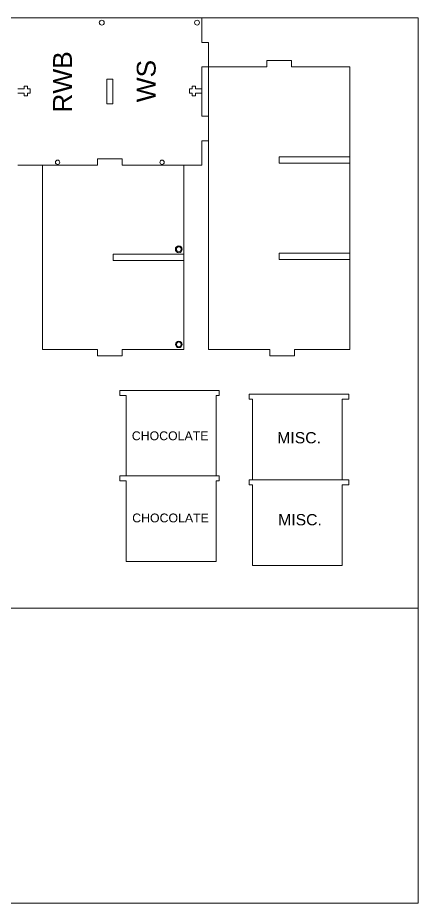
# Model space of a CAD drawing. Header units: inches. Extents: x 5.7 to 56.5, y 3.3 to 37.
# Drawn here: x 29.54 to 37.66, y 3.33 to 21.33 of the extents above; entities that cross this region are included whole.
import ezdxf

# ---------------------------------------------------------------- set-up
doc = ezdxf.new("R2010")
doc.units = ezdxf.units.IN
doc.header["$MEASUREMENT"] = 0
doc.layers.add('LASER BLACK', color=7, linetype='Continuous', lineweight=0, true_color=0x000000)
doc.layers.add('LASER MAGENTA', color=6, linetype='Continuous', lineweight=0, true_color=0xff00ff)
doc.styles.get("Standard").update_dxf_attribs({"font": 'Arial.ttf'})

msp = doc.modelspace()

# ---------------------------------------------------------------- linework, layer by layer
at = {"layer": 'LASER MAGENTA'}
for p, q in [((29.535, 21.331), (33.275, 21.331)), ((33.275, 21.331), (33.275, 20.831)), ((33.405, 20.831), (33.275, 20.831)), ((33.405, 20.331), (33.405, 20.831)), ((34.59, 20.331), (34.59, 20.461)), ((34.59, 20.461), (35.09, 20.461)), ((35.09, 20.461), (35.09, 20.331)), ((33.275, 20.331), (33.405, 20.331)), ((33.405, 14.591), (33.405, 20.331)), ((34.59, 20.331), (33.405, 20.331)), ((36.275, 20.331), (35.09, 20.331)), ((36.275, 20.331), (36.275, 14.591)), ((33.273, 19.887), (33.273, 19.797)), ((33.405, 19.331), (33.275, 19.331)), ((33.405, 18.831), (33.405, 19.331)), ((33.275, 18.831), (33.275, 18.331)), ((33.275, 18.831), (33.405, 18.831)), ((31.655, 18.461), (31.155, 18.461)), ((31.155, 18.461), (31.155, 18.331)), ((31.155, 18.331), (31.155, 18.461)), ((31.155, 18.461), (31.655, 18.461)), ((31.655, 18.331), (31.655, 18.461)), ((31.655, 18.461), (31.655, 18.331)), ((31.155, 18.331), (29.535, 18.331)), ((30.035, 16.711), (30.035, 18.331)), ((30.035, 18.331), (31.155, 18.331)), ((31.655, 18.331), (33.275, 18.331)), ((31.655, 18.331), (32.905, 18.331)), ((32.905, 18.331), (32.405, 18.331)), ((32.905, 18.331), (32.905, 14.591)), ((32.905, 18.331), (32.905, 14.591)), ((30.035, 14.591), (30.035, 16.711)), ((31.155, 14.591), (30.035, 14.591)), ((31.155, 14.591), (31.155, 14.461)), ((32.905, 14.591), (31.655, 14.591)), ((31.655, 14.461), (31.655, 14.591)), ((34.655, 14.589), (33.405, 14.591)), ((34.655, 14.589), (34.655, 14.459)), ((36.275, 14.591), (35.155, 14.589)), ((35.155, 14.459), (35.155, 14.589)), ((31.155, 14.461), (31.655, 14.461)), ((34.655, 14.459), (35.155, 14.459)), ((31.607, 13.656), (31.607, 13.756)), ((31.607, 13.756), (33.625, 13.756)), ((33.625, 13.656), (33.625, 13.756)), ((31.737, 13.656), (31.607, 13.656)), ((31.737, 12.017), (31.737, 13.656)), ((33.562, 13.656), (33.625, 13.656)), ((33.562, 13.656), (33.562, 12.017)), ((36.253, 13.677), (34.235, 13.677)), ((34.235, 13.577), (34.235, 13.677)), ((34.298, 13.577), (34.235, 13.577)), ((34.298, 13.577), (34.298, 11.938)), ((36.123, 13.577), (36.253, 13.577)), ((36.123, 11.938), (36.123, 13.577)), ((36.253, 13.577), (36.253, 13.677)), ((31.607, 11.917), (31.607, 12.017)), ((31.607, 12.017), (33.625, 12.017)), ((31.737, 11.917), (31.607, 11.917)), ((33.562, 12.017), (31.737, 12.017)), ((31.737, 10.278), (31.737, 11.917)), ((33.562, 11.917), (33.625, 11.917)), ((33.562, 11.917), (33.562, 10.278)), ((33.625, 11.917), (33.625, 12.017)), ((36.253, 11.938), (34.235, 11.938)), ((34.235, 11.838), (34.235, 11.938)), ((34.298, 11.938), (36.123, 11.938)), ((36.253, 11.838), (36.253, 11.938)), ((34.298, 11.838), (34.235, 11.838)), ((34.298, 11.838), (34.298, 10.199)), ((36.123, 11.838), (36.253, 11.838)), ((36.123, 10.199), (36.123, 11.838)), ((33.562, 10.278), (31.737, 10.278)), ((34.298, 10.199), (36.123, 10.199))]:
    msp.add_line(p, q, dxfattribs=at)
at = {"layer": 'LASER MAGENTA', "linetype": 'Continuous'}
for p, q in [((33.275, 20.831), (33.275, 21.331)), ((33.275, 19.331), (33.275, 20.331)), ((29.668, 19.887), (29.536, 19.887)), ((29.669, 19.937), (29.668, 19.887)), ((29.732, 19.937), (29.669, 19.937)), ((29.731, 19.887), (29.732, 19.937)), ((29.788, 19.887), (29.731, 19.887)), ((29.788, 19.797), (29.788, 19.887)), ((33.021, 19.797), (33.021, 19.887)), ((33.021, 19.887), (33.078, 19.887)), ((33.078, 19.887), (33.078, 19.937)), ((33.078, 19.937), (33.141, 19.937)), ((33.141, 19.937), (33.141, 19.887)), ((33.141, 19.887), (33.273, 19.887)), ((29.536, 19.797), (29.668, 19.797)), ((29.668, 19.797), (29.668, 19.747)), ((29.668, 19.747), (29.731, 19.747)), ((29.731, 19.747), (29.731, 19.797)), ((29.731, 19.797), (29.788, 19.797)), ((33.078, 19.797), (33.021, 19.797)), ((33.079, 19.747), (33.078, 19.797)), ((33.142, 19.747), (33.079, 19.747)), ((33.273, 19.797), (33.141, 19.797)), ((33.141, 19.797), (33.142, 19.747)), ((32.405, 18.331), (32.905, 18.331)), ((32.405, 14.591), (32.905, 14.591))]:
    msp.add_line(p, q, dxfattribs=at)
at = {"layer": 'LASER MAGENTA'}
for points in [[(5.665, 3.331), (37.665, 3.331), (37.665, 21.331), (5.665, 21.331)], [(19.665, 9.331), (19.665, 21.331), (37.665, 21.331), (37.665, 9.331)], [(37.665, 21.331), (37.665, 9.331), (19.665, 9.331), (19.665, 21.331)], [(31.469, 19.581), (31.341, 19.581), (31.341, 20.081), (31.469, 20.081)], [(36.275, 18.503), (36.275, 18.375), (34.84, 18.375), (34.84, 18.503)], [(31.47, 16.397), (31.47, 16.525), (32.905, 16.525), (32.905, 16.397)], [(36.275, 16.547), (36.275, 16.419), (34.84, 16.419), (34.84, 16.547)]]:
    msp.add_lwpolyline(points, close=True, dxfattribs=at)
at = {"layer": 'LASER MAGENTA', "linetype": 'Continuous'}
for centre, radius in [((31.241, 21.231), 0.05), ((33.175, 21.231), 0.05), ((30.345, 18.394), 0.045), ((32.465, 18.394), 0.045), ((32.805, 16.625), 0.05), ((32.805, 14.691), 0.05)]:
    msp.add_circle(centre, radius, dxfattribs=at)
at = {"layer": 'LASER MAGENTA'}
for centre, radius in [((32.805, 16.625), 0.07), ((32.805, 14.691), 0.065)]:
    msp.add_circle(centre, radius, dxfattribs=at)

# ---------------------------------------------------------------- texts
at = {"layer": 'LASER BLACK'}
for s, p in [('RWB', (30.636, 19.402)), ('WS', (32.335, 19.613))]:
    msp.add_text(s, height=0.3827, rotation=90, dxfattribs=at).set_placement(p)
for s, height, p in [('CHOCOLATE', 0.179, (31.851, 12.744)), ('MISC.', 0.2286, (34.803, 12.68)), ('CHOCOLATE', 0.179, (31.859, 11.074)), ('MISC.', 0.2286, (34.821, 11.014))]:
    msp.add_text(s, height=height, dxfattribs=at).set_placement(p)

doc.saveas('drawing.dxf')
